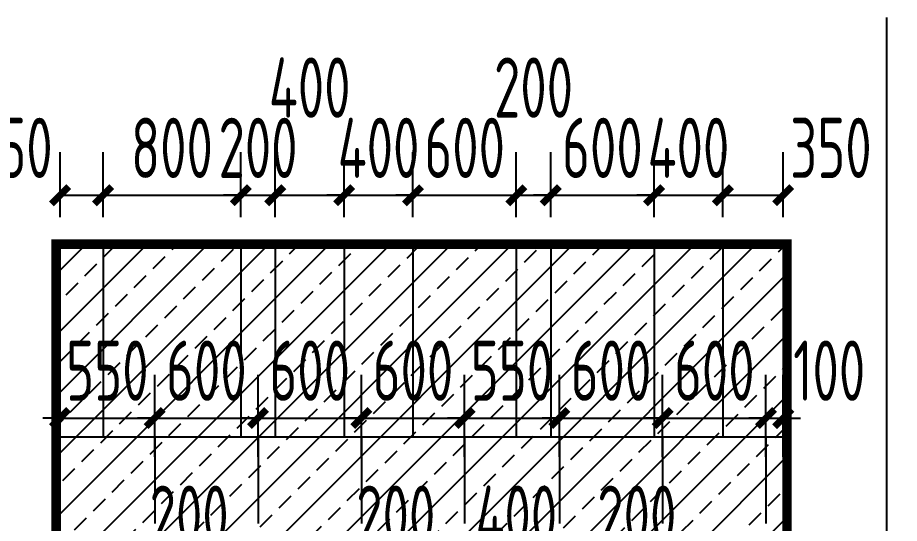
# Model space of a CAD drawing. Extents: x -863035 to 270371, y -8918 to 240488.
# Drawn here: x -225272 to -220151, y 147499 to 150436 of the extents above; entities that cross this region are included whole.
import ezdxf

# ---------------------------------------------------------------- set-up
doc = ezdxf.new("R2010")
doc.units = 0
doc.header["$LTSCALE"] = 1000
doc.header["$MEASUREMENT"] = 0
for name, color, linetype in [('01-标注_尺寸', 124, 'Continuous'), ('05-填充_156', 156, 'Continuous'), ('A-C_玻璃幕墙', 140, 'Continuous'), ('A_AXIS-轴线', 36, 'Continuous'), ('E-墙面分格', 146, 'Continuous'), ('E-立面轮廓', 241, 'Continuous')]:
    doc.layers.add(name, color=color, linetype=linetype)
doc.styles.add('_TCH_DIM_T3', font='ROS1', dxfattribs={"width": 0.75, "bigfont": 'JD'})
doc.dimstyles.new('_TCH_ARCH&&100', dxfattribs={"dimtxt": 350, "dimasz": 100, "dimexe": 250, "dimexo": 300, "dimgap": 100, "dimtad": 1, "dimdec": 0, "dimzin": 0, "dimdsep": 46, "dimtxsty": '_TCH_DIM_T3', "dimblk": 'ARCHTICK', "dimcen": 0.09, "dimclrt": 7, "dimazin": 2, "dimtfac": 1, "dimtdec": 0, "dimtix": 1, "dimtmove": 2, "dimatfit": 3, "dimfxl": 0, "dimtolj": 1, "dimtzin": 0, "dimarcsym": 0})

# ---------------------------------------------------------------- blocks, each defined once
blk = doc.blocks.new('_ArchTick')
at = {"color": 0, "linetype": 'ByBlock', "const_width": 0.4}
blk.add_lwpolyline([(-0.5, -0.5), (0.5, 0.5)], dxfattribs=at)
blk = doc.blocks.new('*D589')
at = {"layer": '01-标注_尺寸', "color": 0, "lineweight": -2, "transparency": 16777216}
for p, q in [((-225025.4, 149276.8), (-225025.4, 149654.5)), ((-224775.4, 149276.8), (-224775.4, 149654.5)), ((-225025.4, 149404.5), (-224775.4, 149404.5))]:
    blk.add_line(p, q, dxfattribs=at)
at = {"layer": 'Defpoints', "color": 0, "transparency": 16777216}
for p in [(-224775.4, 149404.5), (-225025.4, 148976.8), (-224775.4, 148976.8)]:
    blk.add_point(p, dxfattribs=at)
at = {"layer": '01-标注_尺寸', "color": 0, "lineweight": -2, "transparency": 16777216, "xscale": 100, "yscale": 100, "zscale": 100, "rotation": 180}
blk.add_blockref('_ArchTick', (-225025.4, 149404.5), dxfattribs=at)
at = {"layer": '01-标注_尺寸', "color": 0, "lineweight": -2, "transparency": 16777216, "xscale": 100, "yscale": 100, "zscale": 100}
blk.add_blockref('_ArchTick', (-224775.4, 149404.5), dxfattribs=at)
at = {"layer": '01-标注_尺寸', "color": 7, "transparency": 16777216, "insert": (-225302.6, 149679.5), "char_height": 350, "attachment_point": 5, "style": '_TCH_DIM_T3'}
blk.add_mtext('\\A1;250', dxfattribs=at)
blk = doc.blocks.new('*D590')
at = {"layer": '01-标注_尺寸', "color": 0, "lineweight": -2, "transparency": 16777216}
for p, q in [((-224775.4, 149276.8), (-224775.4, 149654.5)), ((-223975.4, 149276.8), (-223975.4, 149654.5)), ((-224775.4, 149404.5), (-223975.4, 149404.5))]:
    blk.add_line(p, q, dxfattribs=at)
at = {"layer": 'Defpoints', "color": 0, "transparency": 16777216}
for p in [(-223975.4, 149404.5), (-224775.4, 148976.8), (-223975.4, 148976.8)]:
    blk.add_point(p, dxfattribs=at)
at = {"layer": '01-标注_尺寸', "color": 0, "lineweight": -2, "transparency": 16777216, "xscale": 100, "yscale": 100, "zscale": 100, "rotation": 180}
blk.add_blockref('_ArchTick', (-224775.4, 149404.5), dxfattribs=at)
at = {"layer": '01-标注_尺寸', "color": 0, "lineweight": -2, "transparency": 16777216, "xscale": 100, "yscale": 100, "zscale": 100}
blk.add_blockref('_ArchTick', (-223975.4, 149404.5), dxfattribs=at)
at = {"layer": '01-标注_尺寸', "color": 7, "transparency": 16777216, "insert": (-224375.4, 149679.5), "char_height": 350, "attachment_point": 5, "style": '_TCH_DIM_T3'}
blk.add_mtext('\\A1;800', dxfattribs=at)
blk = doc.blocks.new('*D591')
at = {"layer": '01-标注_尺寸', "color": 0, "lineweight": -2, "transparency": 16777216}
for p, q in [((-223975.4, 149276.8), (-223975.4, 149654.5)), ((-223775.4, 149276.8), (-223775.4, 149654.5)), ((-223975.4, 149404.5), (-224075.4, 149404.5)), ((-223975.4, 149404.5), (-223775.4, 149404.5)), ((-223775.4, 149404.5), (-223675.4, 149404.5))]:
    blk.add_line(p, q, dxfattribs=at)
at = {"layer": 'Defpoints', "color": 0, "transparency": 16777216}
for p in [(-223775.4, 149404.5), (-223975.4, 148976.8), (-223775.4, 148976.8)]:
    blk.add_point(p, dxfattribs=at)
at = {"layer": '01-标注_尺寸', "color": 0, "lineweight": -2, "transparency": 16777216, "xscale": 100, "yscale": 100, "zscale": 100}
blk.add_blockref('_ArchTick', (-223975.4, 149404.5), dxfattribs=at)
at = {"layer": '01-标注_尺寸', "color": 0, "lineweight": -2, "transparency": 16777216, "xscale": 100, "yscale": 100, "zscale": 100, "rotation": 180}
blk.add_blockref('_ArchTick', (-223775.4, 149404.5), dxfattribs=at)
at = {"layer": '01-标注_尺寸', "color": 7, "transparency": 16777216, "insert": (-223875.4, 149679.5), "char_height": 350, "attachment_point": 5, "style": '_TCH_DIM_T3'}
blk.add_mtext('\\A1;200', dxfattribs=at)
blk = doc.blocks.new('*D592')
at = {"layer": '01-标注_尺寸', "color": 0, "lineweight": -2, "transparency": 16777216}
for p, q in [((-223775.4, 149276.8), (-223775.4, 149654.5)), ((-223375.4, 149276.8), (-223375.4, 149654.5)), ((-223775.4, 149404.5), (-223375.4, 149404.5))]:
    blk.add_line(p, q, dxfattribs=at)
at = {"layer": 'Defpoints', "color": 0, "transparency": 16777216}
for p in [(-223375.4, 149404.5), (-223775.4, 148976.8), (-223375.4, 148976.8)]:
    blk.add_point(p, dxfattribs=at)
at = {"layer": '01-标注_尺寸', "color": 0, "lineweight": -2, "transparency": 16777216, "xscale": 100, "yscale": 100, "zscale": 100, "rotation": 180}
blk.add_blockref('_ArchTick', (-223775.4, 149404.5), dxfattribs=at)
at = {"layer": '01-标注_尺寸', "color": 0, "lineweight": -2, "transparency": 16777216, "xscale": 100, "yscale": 100, "zscale": 100}
blk.add_blockref('_ArchTick', (-223375.4, 149404.5), dxfattribs=at)
at = {"layer": '01-标注_尺寸', "color": 7, "transparency": 16777216, "insert": (-223575.4, 150029.5), "char_height": 350, "attachment_point": 5, "style": '_TCH_DIM_T3'}
blk.add_mtext('\\A1;400', dxfattribs=at)
blk = doc.blocks.new('*D593')
at = {"layer": '01-标注_尺寸', "color": 0, "lineweight": -2, "transparency": 16777216}
for p, q in [((-223375.4, 149276.8), (-223375.4, 149654.5)), ((-222975.4, 149276.8), (-222975.4, 149654.5)), ((-223375.4, 149404.5), (-223475.4, 149404.5)), ((-223375.4, 149404.5), (-222975.4, 149404.5)), ((-222975.4, 149404.5), (-222875.4, 149404.5))]:
    blk.add_line(p, q, dxfattribs=at)
at = {"layer": 'Defpoints', "color": 0, "transparency": 16777216}
for p in [(-222975.4, 149404.5), (-223375.4, 148976.8), (-222975.4, 148976.8)]:
    blk.add_point(p, dxfattribs=at)
at = {"layer": '01-标注_尺寸', "color": 0, "lineweight": -2, "transparency": 16777216, "xscale": 100, "yscale": 100, "zscale": 100}
blk.add_blockref('_ArchTick', (-223375.4, 149404.5), dxfattribs=at)
at = {"layer": '01-标注_尺寸', "color": 0, "lineweight": -2, "transparency": 16777216, "xscale": 100, "yscale": 100, "zscale": 100, "rotation": 180}
blk.add_blockref('_ArchTick', (-222975.4, 149404.5), dxfattribs=at)
at = {"layer": '01-标注_尺寸', "color": 7, "transparency": 16777216, "insert": (-223175.4, 149679.5), "char_height": 350, "attachment_point": 5, "style": '_TCH_DIM_T3'}
blk.add_mtext('\\A1;400', dxfattribs=at)
blk = doc.blocks.new('*D594')
at = {"layer": '01-标注_尺寸', "color": 0, "lineweight": -2, "transparency": 16777216}
for p, q in [((-222975.4, 149276.8), (-222975.4, 149654.5)), ((-222375.4, 149276.8), (-222375.4, 149654.5)), ((-222975.4, 149404.5), (-223075.4, 149404.5)), ((-222975.4, 149404.5), (-222375.4, 149404.5)), ((-222375.4, 149404.5), (-222275.4, 149404.5))]:
    blk.add_line(p, q, dxfattribs=at)
at = {"layer": 'Defpoints', "color": 0, "transparency": 16777216}
for p in [(-222375.4, 149404.5), (-222975.4, 148976.8), (-222375.4, 148976.8)]:
    blk.add_point(p, dxfattribs=at)
at = {"layer": '01-标注_尺寸', "color": 0, "lineweight": -2, "transparency": 16777216, "xscale": 100, "yscale": 100, "zscale": 100}
blk.add_blockref('_ArchTick', (-222975.4, 149404.5), dxfattribs=at)
at = {"layer": '01-标注_尺寸', "color": 0, "lineweight": -2, "transparency": 16777216, "xscale": 100, "yscale": 100, "zscale": 100, "rotation": 180}
blk.add_blockref('_ArchTick', (-222375.4, 149404.5), dxfattribs=at)
at = {"layer": '01-标注_尺寸', "color": 7, "transparency": 16777216, "insert": (-222675.4, 149679.5), "char_height": 350, "attachment_point": 5, "style": '_TCH_DIM_T3'}
blk.add_mtext('\\A1;600', dxfattribs=at)
blk = doc.blocks.new('*D595')
at = {"layer": '01-标注_尺寸', "color": 0, "lineweight": -2, "transparency": 16777216}
for p, q in [((-222375.4, 149276.8), (-222375.4, 149654.5)), ((-222175.4, 149276.8), (-222175.4, 149654.5)), ((-222375.4, 149404.5), (-222175.4, 149404.5))]:
    blk.add_line(p, q, dxfattribs=at)
at = {"layer": 'Defpoints', "color": 0, "transparency": 16777216}
for p in [(-222175.4, 149404.5), (-222375.4, 148976.8), (-222175.4, 148976.8)]:
    blk.add_point(p, dxfattribs=at)
at = {"layer": '01-标注_尺寸', "color": 0, "lineweight": -2, "transparency": 16777216, "xscale": 100, "yscale": 100, "zscale": 100, "rotation": 180}
blk.add_blockref('_ArchTick', (-222375.4, 149404.5), dxfattribs=at)
at = {"layer": '01-标注_尺寸', "color": 0, "lineweight": -2, "transparency": 16777216, "xscale": 100, "yscale": 100, "zscale": 100}
blk.add_blockref('_ArchTick', (-222175.4, 149404.5), dxfattribs=at)
at = {"layer": '01-标注_尺寸', "color": 7, "transparency": 16777216, "insert": (-222275.4, 150029.5), "char_height": 350, "attachment_point": 5, "style": '_TCH_DIM_T3'}
blk.add_mtext('\\A1;200', dxfattribs=at)
blk = doc.blocks.new('*D596')
at = {"layer": '01-标注_尺寸', "color": 0, "lineweight": -2, "transparency": 16777216}
for p, q in [((-222175.4, 149276.8), (-222175.4, 149654.5)), ((-221575.4, 149276.8), (-221575.4, 149654.5)), ((-222175.4, 149404.5), (-222275.4, 149404.5)), ((-222175.4, 149404.5), (-221575.4, 149404.5)), ((-221575.4, 149404.5), (-221475.4, 149404.5))]:
    blk.add_line(p, q, dxfattribs=at)
at = {"layer": 'Defpoints', "color": 0, "transparency": 16777216}
for p in [(-221575.4, 149404.5), (-222175.4, 148976.8), (-221575.4, 148976.8)]:
    blk.add_point(p, dxfattribs=at)
at = {"layer": '01-标注_尺寸', "color": 0, "lineweight": -2, "transparency": 16777216, "xscale": 100, "yscale": 100, "zscale": 100}
blk.add_blockref('_ArchTick', (-222175.4, 149404.5), dxfattribs=at)
at = {"layer": '01-标注_尺寸', "color": 0, "lineweight": -2, "transparency": 16777216, "xscale": 100, "yscale": 100, "zscale": 100, "rotation": 180}
blk.add_blockref('_ArchTick', (-221575.4, 149404.5), dxfattribs=at)
at = {"layer": '01-标注_尺寸', "color": 7, "transparency": 16777216, "insert": (-221875.4, 149679.5), "char_height": 350, "attachment_point": 5, "style": '_TCH_DIM_T3'}
blk.add_mtext('\\A1;600', dxfattribs=at)
blk = doc.blocks.new('*D597')
at = {"layer": '01-标注_尺寸', "color": 0, "lineweight": -2, "transparency": 16777216}
for p, q in [((-221575.4, 149276.8), (-221575.4, 149654.5)), ((-221175.4, 149276.8), (-221175.4, 149654.5)), ((-221575.4, 149404.5), (-221675.4, 149404.5)), ((-221575.4, 149404.5), (-221175.4, 149404.5)), ((-221175.4, 149404.5), (-221075.4, 149404.5))]:
    blk.add_line(p, q, dxfattribs=at)
at = {"layer": 'Defpoints', "color": 0, "transparency": 16777216}
for p in [(-221175.4, 149404.5), (-221575.4, 148976.8), (-221175.4, 148976.8)]:
    blk.add_point(p, dxfattribs=at)
at = {"layer": '01-标注_尺寸', "color": 0, "lineweight": -2, "transparency": 16777216, "xscale": 100, "yscale": 100, "zscale": 100}
blk.add_blockref('_ArchTick', (-221575.4, 149404.5), dxfattribs=at)
at = {"layer": '01-标注_尺寸', "color": 0, "lineweight": -2, "transparency": 16777216, "xscale": 100, "yscale": 100, "zscale": 100, "rotation": 180}
blk.add_blockref('_ArchTick', (-221175.4, 149404.5), dxfattribs=at)
at = {"layer": '01-标注_尺寸', "color": 7, "transparency": 16777216, "insert": (-221375.4, 149679.5), "char_height": 350, "attachment_point": 5, "style": '_TCH_DIM_T3'}
blk.add_mtext('\\A1;400', dxfattribs=at)
blk = doc.blocks.new('*D598')
at = {"layer": '01-标注_尺寸', "color": 0, "lineweight": -2, "transparency": 16777216}
for p, q in [((-221175.4, 149276.8), (-221175.4, 149654.5)), ((-220825.4, 149276.8), (-220825.4, 149654.5)), ((-221175.4, 149404.5), (-220825.4, 149404.5))]:
    blk.add_line(p, q, dxfattribs=at)
at = {"layer": 'Defpoints', "color": 0, "transparency": 16777216}
for p in [(-220825.4, 149404.5), (-221175.4, 148976.8), (-220825.4, 148976.8)]:
    blk.add_point(p, dxfattribs=at)
at = {"layer": '01-标注_尺寸', "color": 0, "lineweight": -2, "transparency": 16777216, "xscale": 100, "yscale": 100, "zscale": 100, "rotation": 180}
blk.add_blockref('_ArchTick', (-221175.4, 149404.5), dxfattribs=at)
at = {"layer": '01-标注_尺寸', "color": 0, "lineweight": -2, "transparency": 16777216, "xscale": 100, "yscale": 100, "zscale": 100}
blk.add_blockref('_ArchTick', (-220825.4, 149404.5), dxfattribs=at)
at = {"layer": '01-标注_尺寸', "color": 7, "transparency": 16777216, "insert": (-220548.2, 149679.5), "char_height": 350, "attachment_point": 5, "style": '_TCH_DIM_T3'}
blk.add_mtext('\\A1;350', dxfattribs=at)
blk = doc.blocks.new('*D599')
at = {"layer": '01-标注_尺寸', "color": 0, "lineweight": -2, "transparency": 16777216}
for p, q in [((-225025.4, 147885.8), (-225025.4, 148360.8)), ((-224475.4, 147885.8), (-224475.4, 148360.8)), ((-225025.4, 148110.8), (-225125.4, 148110.8)), ((-225025.4, 148110.8), (-224475.4, 148110.8)), ((-224475.4, 148110.8), (-224375.4, 148110.8))]:
    blk.add_line(p, q, dxfattribs=at)
at = {"layer": 'Defpoints', "color": 0, "transparency": 16777216}
for p in [(-224475.4, 148110.8), (-225025.4, 147585.8), (-224475.4, 147585.8)]:
    blk.add_point(p, dxfattribs=at)
at = {"layer": '01-标注_尺寸', "color": 0, "lineweight": -2, "transparency": 16777216, "xscale": 100, "yscale": 100, "zscale": 100}
blk.add_blockref('_ArchTick', (-225025.4, 148110.8), dxfattribs=at)
at = {"layer": '01-标注_尺寸', "color": 0, "lineweight": -2, "transparency": 16777216, "xscale": 100, "yscale": 100, "zscale": 100, "rotation": 180}
blk.add_blockref('_ArchTick', (-224475.4, 148110.8), dxfattribs=at)
at = {"layer": '01-标注_尺寸', "color": 7, "transparency": 16777216, "insert": (-224750.4, 148385.8), "char_height": 350, "attachment_point": 5, "style": '_TCH_DIM_T3'}
blk.add_mtext('\\A1;550', dxfattribs=at)
blk = doc.blocks.new('*D600')
at = {"layer": '01-标注_尺寸', "color": 0, "lineweight": -2, "transparency": 16777216}
for p, q in [((-224475.4, 147885.8), (-224475.4, 148360.8)), ((-223875.4, 147885.8), (-223875.4, 148360.8)), ((-224475.4, 148110.8), (-224575.4, 148110.8)), ((-224475.4, 148110.8), (-223875.4, 148110.8)), ((-223875.4, 148110.8), (-223775.4, 148110.8))]:
    blk.add_line(p, q, dxfattribs=at)
at = {"layer": 'Defpoints', "color": 0, "transparency": 16777216}
for p in [(-223875.4, 148110.8), (-224475.4, 147585.8), (-223875.4, 147585.8)]:
    blk.add_point(p, dxfattribs=at)
at = {"layer": '01-标注_尺寸', "color": 0, "lineweight": -2, "transparency": 16777216, "xscale": 100, "yscale": 100, "zscale": 100}
blk.add_blockref('_ArchTick', (-224475.4, 148110.8), dxfattribs=at)
at = {"layer": '01-标注_尺寸', "color": 0, "lineweight": -2, "transparency": 16777216, "xscale": 100, "yscale": 100, "zscale": 100, "rotation": 180}
blk.add_blockref('_ArchTick', (-223875.4, 148110.8), dxfattribs=at)
at = {"layer": '01-标注_尺寸', "color": 7, "transparency": 16777216, "insert": (-224175.4, 148385.8), "char_height": 350, "attachment_point": 5, "style": '_TCH_DIM_T3'}
blk.add_mtext('\\A1;600', dxfattribs=at)
blk = doc.blocks.new('*D601')
at = {"layer": '01-标注_尺寸', "color": 0, "lineweight": -2, "transparency": 16777216}
for p, q in [((-223875.4, 147885.8), (-223875.4, 148360.8)), ((-223275.4, 147885.8), (-223275.4, 148360.8)), ((-223875.4, 148110.8), (-223975.4, 148110.8)), ((-223875.4, 148110.8), (-223275.4, 148110.8)), ((-223275.4, 148110.8), (-223175.4, 148110.8))]:
    blk.add_line(p, q, dxfattribs=at)
at = {"layer": 'Defpoints', "color": 0, "transparency": 16777216}
for p in [(-223275.4, 148110.8), (-223875.4, 147585.8), (-223275.4, 147585.8)]:
    blk.add_point(p, dxfattribs=at)
at = {"layer": '01-标注_尺寸', "color": 0, "lineweight": -2, "transparency": 16777216, "xscale": 100, "yscale": 100, "zscale": 100}
blk.add_blockref('_ArchTick', (-223875.4, 148110.8), dxfattribs=at)
at = {"layer": '01-标注_尺寸', "color": 0, "lineweight": -2, "transparency": 16777216, "xscale": 100, "yscale": 100, "zscale": 100, "rotation": 180}
blk.add_blockref('_ArchTick', (-223275.4, 148110.8), dxfattribs=at)
at = {"layer": '01-标注_尺寸', "color": 7, "transparency": 16777216, "insert": (-223575.4, 148385.8), "char_height": 350, "attachment_point": 5, "style": '_TCH_DIM_T3'}
blk.add_mtext('\\A1;600', dxfattribs=at)
blk = doc.blocks.new('*D602')
at = {"layer": '01-标注_尺寸', "color": 0, "lineweight": -2, "transparency": 16777216}
for p, q in [((-223275.4, 147885.8), (-223275.4, 148360.8)), ((-222675.4, 147885.8), (-222675.4, 148360.8)), ((-223275.4, 148110.8), (-223375.4, 148110.8)), ((-223275.4, 148110.8), (-222675.4, 148110.8)), ((-222675.4, 148110.8), (-222575.4, 148110.8))]:
    blk.add_line(p, q, dxfattribs=at)
at = {"layer": 'Defpoints', "color": 0, "transparency": 16777216}
for p in [(-222675.4, 148110.8), (-223275.4, 147585.8), (-222675.4, 147585.8)]:
    blk.add_point(p, dxfattribs=at)
at = {"layer": '01-标注_尺寸', "color": 0, "lineweight": -2, "transparency": 16777216, "xscale": 100, "yscale": 100, "zscale": 100}
blk.add_blockref('_ArchTick', (-223275.4, 148110.8), dxfattribs=at)
at = {"layer": '01-标注_尺寸', "color": 0, "lineweight": -2, "transparency": 16777216, "xscale": 100, "yscale": 100, "zscale": 100, "rotation": 180}
blk.add_blockref('_ArchTick', (-222675.4, 148110.8), dxfattribs=at)
at = {"layer": '01-标注_尺寸', "color": 7, "transparency": 16777216, "insert": (-222975.4, 148385.8), "char_height": 350, "attachment_point": 5, "style": '_TCH_DIM_T3'}
blk.add_mtext('\\A1;600', dxfattribs=at)
blk = doc.blocks.new('*D603')
at = {"layer": '01-标注_尺寸', "color": 0, "lineweight": -2, "transparency": 16777216}
for p, q in [((-222675.4, 147885.8), (-222675.4, 148360.8)), ((-222125.4, 147885.8), (-222125.4, 148360.8)), ((-222675.4, 148110.8), (-222775.4, 148110.8)), ((-222675.4, 148110.8), (-222125.4, 148110.8)), ((-222125.4, 148110.8), (-222025.4, 148110.8))]:
    blk.add_line(p, q, dxfattribs=at)
at = {"layer": 'Defpoints', "color": 0, "transparency": 16777216}
for p in [(-222125.4, 148110.8), (-222675.4, 147585.8), (-222125.4, 147585.8)]:
    blk.add_point(p, dxfattribs=at)
at = {"layer": '01-标注_尺寸', "color": 0, "lineweight": -2, "transparency": 16777216, "xscale": 100, "yscale": 100, "zscale": 100}
blk.add_blockref('_ArchTick', (-222675.4, 148110.8), dxfattribs=at)
at = {"layer": '01-标注_尺寸', "color": 0, "lineweight": -2, "transparency": 16777216, "xscale": 100, "yscale": 100, "zscale": 100, "rotation": 180}
blk.add_blockref('_ArchTick', (-222125.4, 148110.8), dxfattribs=at)
at = {"layer": '01-标注_尺寸', "color": 7, "transparency": 16777216, "insert": (-222400.4, 148385.8), "char_height": 350, "attachment_point": 5, "style": '_TCH_DIM_T3'}
blk.add_mtext('\\A1;550', dxfattribs=at)
blk = doc.blocks.new('*D604')
at = {"layer": '01-标注_尺寸', "color": 0, "lineweight": -2, "transparency": 16777216}
for p, q in [((-222125.4, 147885.8), (-222125.4, 148360.8)), ((-221525.4, 147885.8), (-221525.4, 148360.8)), ((-222125.4, 148110.8), (-222225.4, 148110.8)), ((-222125.4, 148110.8), (-221525.4, 148110.8)), ((-221525.4, 148110.8), (-221425.4, 148110.8))]:
    blk.add_line(p, q, dxfattribs=at)
at = {"layer": 'Defpoints', "color": 0, "transparency": 16777216}
for p in [(-221525.4, 148110.8), (-222125.4, 147585.8), (-221525.4, 147585.8)]:
    blk.add_point(p, dxfattribs=at)
at = {"layer": '01-标注_尺寸', "color": 0, "lineweight": -2, "transparency": 16777216, "xscale": 100, "yscale": 100, "zscale": 100}
blk.add_blockref('_ArchTick', (-222125.4, 148110.8), dxfattribs=at)
at = {"layer": '01-标注_尺寸', "color": 0, "lineweight": -2, "transparency": 16777216, "xscale": 100, "yscale": 100, "zscale": 100, "rotation": 180}
blk.add_blockref('_ArchTick', (-221525.4, 148110.8), dxfattribs=at)
at = {"layer": '01-标注_尺寸', "color": 7, "transparency": 16777216, "insert": (-221825.4, 148385.8), "char_height": 350, "attachment_point": 5, "style": '_TCH_DIM_T3'}
blk.add_mtext('\\A1;600', dxfattribs=at)
blk = doc.blocks.new('*D605')
at = {"layer": '01-标注_尺寸', "color": 0, "lineweight": -2, "transparency": 16777216}
for p, q in [((-221525.4, 147885.8), (-221525.4, 148360.8)), ((-220925.4, 147885.8), (-220925.4, 148360.8)), ((-221525.4, 148110.8), (-221625.4, 148110.8)), ((-221525.4, 148110.8), (-220925.4, 148110.8)), ((-220925.4, 148110.8), (-220825.4, 148110.8))]:
    blk.add_line(p, q, dxfattribs=at)
at = {"layer": 'Defpoints', "color": 0, "transparency": 16777216}
for p in [(-220925.4, 148110.8), (-221525.4, 147585.8), (-220925.4, 147585.8)]:
    blk.add_point(p, dxfattribs=at)
at = {"layer": '01-标注_尺寸', "color": 0, "lineweight": -2, "transparency": 16777216, "xscale": 100, "yscale": 100, "zscale": 100}
blk.add_blockref('_ArchTick', (-221525.4, 148110.8), dxfattribs=at)
at = {"layer": '01-标注_尺寸', "color": 0, "lineweight": -2, "transparency": 16777216, "xscale": 100, "yscale": 100, "zscale": 100, "rotation": 180}
blk.add_blockref('_ArchTick', (-220925.4, 148110.8), dxfattribs=at)
at = {"layer": '01-标注_尺寸', "color": 7, "transparency": 16777216, "insert": (-221225.4, 148385.8), "char_height": 350, "attachment_point": 5, "style": '_TCH_DIM_T3'}
blk.add_mtext('\\A1;600', dxfattribs=at)
blk = doc.blocks.new('*D606')
at = {"layer": '01-标注_尺寸', "color": 0, "lineweight": -2, "transparency": 16777216}
for p, q in [((-220925.4, 147885.8), (-220925.4, 148360.8)), ((-220825.4, 147885.8), (-220825.4, 148360.8)), ((-220925.4, 148110.8), (-221025.4, 148110.8)), ((-220925.4, 148110.8), (-220825.4, 148110.8)), ((-220825.4, 148110.8), (-220725.4, 148110.8))]:
    blk.add_line(p, q, dxfattribs=at)
at = {"layer": 'Defpoints', "color": 0, "transparency": 16777216}
for p in [(-220825.4, 148110.8), (-220925.4, 147585.8), (-220825.4, 147585.8)]:
    blk.add_point(p, dxfattribs=at)
at = {"layer": '01-标注_尺寸', "color": 0, "lineweight": -2, "transparency": 16777216, "xscale": 100, "yscale": 100, "zscale": 100}
blk.add_blockref('_ArchTick', (-220925.4, 148110.8), dxfattribs=at)
at = {"layer": '01-标注_尺寸', "color": 0, "lineweight": -2, "transparency": 16777216, "xscale": 100, "yscale": 100, "zscale": 100, "rotation": 180}
blk.add_blockref('_ArchTick', (-220825.4, 148110.8), dxfattribs=at)
at = {"layer": '01-标注_尺寸', "color": 7, "transparency": 16777216, "insert": (-220558, 148385.8), "char_height": 350, "attachment_point": 5, "style": '_TCH_DIM_T3'}
blk.add_mtext('\\A1;100', dxfattribs=at)
blk = doc.blocks.new('*D618')
at = {"layer": '01-标注_尺寸', "color": 0, "lineweight": -2, "transparency": 16777216}
for p, q in [((-224375.4, 146645), (-224375.4, 147168.4)), ((-224175.4, 146645), (-224175.4, 147168.4)), ((-224375.4, 146918.4), (-224175.4, 146918.4))]:
    blk.add_line(p, q, dxfattribs=at)
at = {"layer": 'Defpoints', "color": 0, "transparency": 16777216}
for p in [(-224175.4, 146918.4), (-224375.4, 146345), (-224175.4, 146345)]:
    blk.add_point(p, dxfattribs=at)
at = {"layer": '01-标注_尺寸', "color": 0, "lineweight": -2, "transparency": 16777216, "xscale": 100, "yscale": 100, "zscale": 100, "rotation": 180}
blk.add_blockref('_ArchTick', (-224375.4, 146918.4), dxfattribs=at)
at = {"layer": '01-标注_尺寸', "color": 0, "lineweight": -2, "transparency": 16777216, "xscale": 100, "yscale": 100, "zscale": 100}
blk.add_blockref('_ArchTick', (-224175.4, 146918.4), dxfattribs=at)
at = {"layer": '01-标注_尺寸', "color": 7, "transparency": 16777216, "insert": (-224275.4, 147543.4), "char_height": 350, "attachment_point": 5, "style": '_TCH_DIM_T3'}
blk.add_mtext('\\A1;200', dxfattribs=at)
blk = doc.blocks.new('*D621')
at = {"layer": '01-标注_尺寸', "color": 0, "lineweight": -2, "transparency": 16777216}
for p, q in [((-223175.4, 146645), (-223175.4, 147168.4)), ((-222975.4, 146645), (-222975.4, 147168.4)), ((-223175.4, 146918.4), (-222975.4, 146918.4))]:
    blk.add_line(p, q, dxfattribs=at)
at = {"layer": 'Defpoints', "color": 0, "transparency": 16777216}
for p in [(-222975.4, 146918.4), (-223175.4, 146345), (-222975.4, 146345)]:
    blk.add_point(p, dxfattribs=at)
at = {"layer": '01-标注_尺寸', "color": 0, "lineweight": -2, "transparency": 16777216, "xscale": 100, "yscale": 100, "zscale": 100, "rotation": 180}
blk.add_blockref('_ArchTick', (-223175.4, 146918.4), dxfattribs=at)
at = {"layer": '01-标注_尺寸', "color": 0, "lineweight": -2, "transparency": 16777216, "xscale": 100, "yscale": 100, "zscale": 100}
blk.add_blockref('_ArchTick', (-222975.4, 146918.4), dxfattribs=at)
at = {"layer": '01-标注_尺寸', "color": 7, "transparency": 16777216, "insert": (-223075.4, 147543.4), "char_height": 350, "attachment_point": 5, "style": '_TCH_DIM_T3'}
blk.add_mtext('\\A1;200', dxfattribs=at)
blk = doc.blocks.new('*D623')
at = {"layer": '01-标注_尺寸', "color": 0, "lineweight": -2, "transparency": 16777216}
for p, q in [((-222575.4, 146645), (-222575.4, 147168.4)), ((-222175.4, 146645), (-222175.4, 147168.4)), ((-222575.4, 146918.4), (-222175.4, 146918.4))]:
    blk.add_line(p, q, dxfattribs=at)
at = {"layer": 'Defpoints', "color": 0, "transparency": 16777216}
for p in [(-222175.4, 146918.4), (-222575.4, 146345), (-222175.4, 146345)]:
    blk.add_point(p, dxfattribs=at)
at = {"layer": '01-标注_尺寸', "color": 0, "lineweight": -2, "transparency": 16777216, "xscale": 100, "yscale": 100, "zscale": 100, "rotation": 180}
blk.add_blockref('_ArchTick', (-222575.4, 146918.4), dxfattribs=at)
at = {"layer": '01-标注_尺寸', "color": 0, "lineweight": -2, "transparency": 16777216, "xscale": 100, "yscale": 100, "zscale": 100}
blk.add_blockref('_ArchTick', (-222175.4, 146918.4), dxfattribs=at)
at = {"layer": '01-标注_尺寸', "color": 7, "transparency": 16777216, "insert": (-222375.4, 147543.4), "char_height": 350, "attachment_point": 5, "style": '_TCH_DIM_T3'}
blk.add_mtext('\\A1;400', dxfattribs=at)
blk = doc.blocks.new('*D625')
at = {"layer": '01-标注_尺寸', "color": 0, "lineweight": -2, "transparency": 16777216}
for p, q in [((-221775.4, 146645), (-221775.4, 147168.4)), ((-221575.4, 146645), (-221575.4, 147168.4)), ((-221775.4, 146918.4), (-221575.4, 146918.4))]:
    blk.add_line(p, q, dxfattribs=at)
at = {"layer": 'Defpoints', "color": 0, "transparency": 16777216}
for p in [(-221575.4, 146918.4), (-221775.4, 146345), (-221575.4, 146345)]:
    blk.add_point(p, dxfattribs=at)
at = {"layer": '01-标注_尺寸', "color": 0, "lineweight": -2, "transparency": 16777216, "xscale": 100, "yscale": 100, "zscale": 100, "rotation": 180}
blk.add_blockref('_ArchTick', (-221775.4, 146918.4), dxfattribs=at)
at = {"layer": '01-标注_尺寸', "color": 0, "lineweight": -2, "transparency": 16777216, "xscale": 100, "yscale": 100, "zscale": 100}
blk.add_blockref('_ArchTick', (-221575.4, 146918.4), dxfattribs=at)
at = {"layer": '01-标注_尺寸', "color": 7, "transparency": 16777216, "insert": (-221675.4, 147543.4), "char_height": 350, "attachment_point": 5, "style": '_TCH_DIM_T3'}
blk.add_mtext('\\A1;200', dxfattribs=at)

msp = doc.modelspace()

# ---------------------------------------------------------------- hatches: boundary and pattern name
at = {"layer": '05-填充_156'}
h = msp.add_hatch(dxfattribs=at)
h.set_pattern_fill('天然石材', color=256, scale=50)
h.set_pattern_definition([(45, (-421106.3, 194718.34), (-176.77677, 176.77677), []), (45, (-421019.35, 194628.58), (-176.77677, 176.77677), [98.68425, -56.391])])
h.paths.add_polyline_path([(-224225.4, 145369.1), (-225025.4, 145369.1), (-225025.4, 144299.1), (-220825.4, 144299.1), (-220825.4, 149099.1), (-225025.4, 149099.1), (-225025.4, 146869.1), (-224225.4, 146869.1)])

# ---------------------------------------------------------------- linework, layer by layer
at = {"layer": 'A-C_玻璃幕墙'}
msp.add_lwpolyline([(-225025.4, 149099.1), (-220825.4, 149099.1), (-220825.4, 144299.1), (-225025.4, 144299.1)], close=True, dxfattribs=at)
at = {"layer": 'A_AXIS-轴线', "ltscale": 0.4}
msp.add_line((-220225.4, 150435.8), (-220225.4, 142961.7), dxfattribs=at)
at = {"layer": 'E-墙面分格'}
for p, q in [((-224775.4, 149099.1), (-224775.4, 147999.1)), ((-223975.4, 149099.1), (-223975.4, 147999.1)), ((-223775.4, 149099.1), (-223775.4, 147999.1)), ((-223375.4, 149099.1), (-223375.4, 147999.1)), ((-222975.4, 149099.1), (-222975.4, 147999.1)), ((-222375.4, 149099.1), (-222375.4, 147999.1)), ((-222175.4, 149099.1), (-222175.4, 147999.1)), ((-221575.4, 149099.1), (-221575.4, 147999.1)), ((-221175.4, 149099.1), (-221175.4, 147999.1)), ((-224475.4, 147999.1), (-224475.4, 147499.1)), ((-223875.4, 147999.1), (-223875.4, 147499.1)), ((-223275.4, 147999.1), (-223275.4, 147499.1)), ((-222675.4, 147999.1), (-222675.4, 147499.1)), ((-222125.4, 147999.1), (-222125.4, 147499.1)), ((-221525.4, 147999.1), (-221525.4, 147499.1)), ((-220925.4, 147999.1), (-220925.4, 147499.1))]:
    msp.add_line(p, q, dxfattribs=at)
msp.add_lwpolyline([(-220825.4, 147999.1), (-225025.4, 147999.1)], dxfattribs=at)
at = {"layer": 'E-立面轮廓', "const_width": 50}
msp.add_lwpolyline([(-225050.4, 143599.1), (-225050.4, 149124.1), (-220800.4, 149124.1), (-220800.4, 143599.1)], dxfattribs=at)

# ---------------------------------------------------------------- dimensions: what is measured, and where the dimension line sits
at = {"layer": '01-标注_尺寸'}
for base, p1, p2, picture, middle in [((-223375.4, 149404.5), (-223775.4, 148976.8), (-223375.4, 148976.8), '*D592', (-223575.4, 150029.5)), ((-222175.4, 149404.5), (-222375.4, 148976.8), (-222175.4, 148976.8), '*D595', (-222275.4, 150029.5)), ((-224775.4, 149404.5), (-225025.4, 148976.8), (-224775.4, 148976.8), '*D589', (-225302.6, 149679.5)), ((-220825.4, 149404.5), (-221175.4, 148976.8), (-220825.4, 148976.8), '*D598', (-220548.2, 149679.5)), ((-220825.4, 148110.8), (-220925.4, 147585.8), (-220825.4, 147585.8), '*D606', (-220558, 148385.8)), ((-224175.4, 146918.4), (-224375.4, 146345), (-224175.4, 146345), '*D618', (-224275.4, 147543.4)), ((-222975.4, 146918.4), (-223175.4, 146345), (-222975.4, 146345), '*D621', (-223075.4, 147543.4)), ((-222175.4, 146918.4), (-222575.4, 146345), (-222175.4, 146345), '*D623', (-222375.4, 147543.4)), ((-221575.4, 146918.4), (-221775.4, 146345), (-221575.4, 146345), '*D625', (-221675.4, 147543.4))]:
    dim = msp.add_linear_dim(base=base, p1=p1, p2=p2, angle=0, dimstyle='_TCH_ARCH&&100', dxfattribs=at)
    dim.commit()
    dim.dimension.update_dxf_attribs({"geometry": picture, "text_midpoint": middle, "dimtype": 161})
for p1, p2, distance, picture, middle in [((-224775.4, 148976.8), (-223975.4, 148976.8), 427.7, '*D590', (-224375.4, 149679.5)), ((-223975.4, 148976.8), (-223775.4, 148976.8), 427.7, '*D591', (-223875.4, 149679.5)), ((-223375.4, 148976.8), (-222975.4, 148976.8), 427.7, '*D593', (-223175.4, 149679.5)), ((-222975.4, 148976.8), (-222375.4, 148976.8), 427.7, '*D594', (-222675.4, 149679.5)), ((-222175.4, 148976.8), (-221575.4, 148976.8), 427.7, '*D596', (-221875.4, 149679.5)), ((-221575.4, 148976.8), (-221175.4, 148976.8), 427.7, '*D597', (-221375.4, 149679.5)), ((-225025.4, 147585.8), (-224475.4, 147585.8), 525, '*D599', (-224750.4, 148385.8)), ((-224475.4, 147585.8), (-223875.4, 147585.8), 525, '*D600', (-224175.4, 148385.8)), ((-223875.4, 147585.8), (-223275.4, 147585.8), 525, '*D601', (-223575.4, 148385.8)), ((-223275.4, 147585.8), (-222675.4, 147585.8), 525, '*D602', (-222975.4, 148385.8)), ((-222675.4, 147585.8), (-222125.4, 147585.8), 525, '*D603', (-222400.4, 148385.8)), ((-222125.4, 147585.8), (-221525.4, 147585.8), 525, '*D604', (-221825.4, 148385.8)), ((-221525.4, 147585.8), (-220925.4, 147585.8), 525, '*D605', (-221225.4, 148385.8))]:
    dim = msp.add_aligned_dim(p1=p1, p2=p2, distance=distance, dimstyle='_TCH_ARCH&&100', dxfattribs=at)
    dim.commit()
    dim.dimension.update_dxf_attribs({"geometry": picture, "text_midpoint": middle})

doc.saveas('drawing.dxf')
